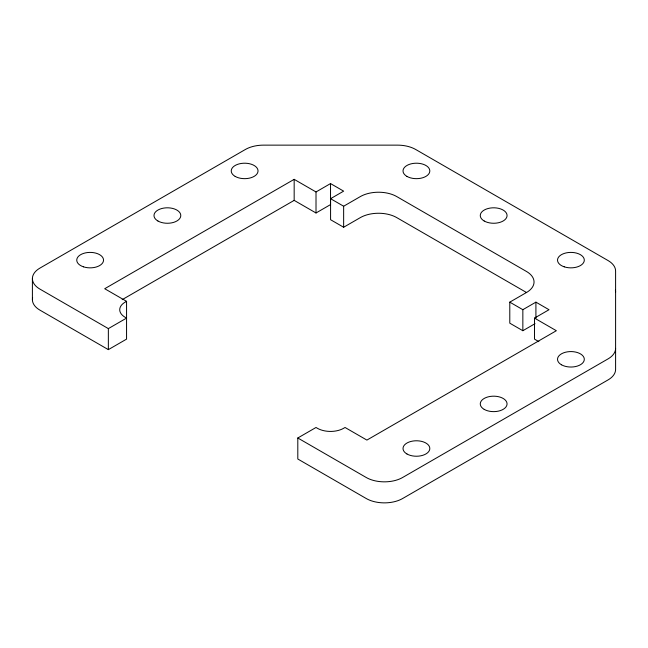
<?xml version="1.0" encoding="UTF-8"?>
<svg xmlns="http://www.w3.org/2000/svg" width="648" height="648" viewBox="0 0 648 648"><rect width="100%" height="100%" fill="white"/><g stroke="black" fill="none" stroke-linecap="round" stroke-linejoin="round"><path stroke-width="0.97" d="M330.577 198.685L343.643 206.226L360.345 196.579A25.75 14.864 0 0 1 396.754 196.579L526.492 271.48A25.75 14.864 0 0 1 526.492 292.507L396.754 217.606A25.75 14.864 0 0 0 360.345 217.606L343.643 227.246L330.577 219.713L330.577 198.685L343.643 191.144L330.529 183.578L316.013 191.954L294.168 179.342L104.709 288.725L126.563 301.336L126.563 339.123L108.354 349.637L39.941 310.141A25.75 14.864 0 0 1 32.619 297.683M122.172 299.668L294.168 200.37L316.013 212.981L330.529 204.598L330.529 183.578M126.563 301.336L125.105 302.179A18.541 10.7 0 0 0 125.153 317.285L126.563 318.103L108.354 328.609L39.941 289.113A25.75 14.864 0 0 1 39.941 268.094L245.373 149.486A25.75 14.864 0 0 1 263.574 145.136L397.483 145.136A25.75 14.864 0 0 1 415.692 149.486L608.059 260.553A25.75 14.864 0 0 1 615.6 271.058L615.6 369.401A25.75 14.864 0 0 1 608.059 379.914L402.635 498.515A25.75 14.864 0 0 1 366.217 498.515L297.805 459.011L297.805 437.991L316.013 427.478L317.423 428.296A18.541 10.7 0 0 0 343.594 428.32L345.044 427.478L366.898 440.089L556.349 330.715L534.503 318.103L534.503 339.123L538.869 341.65M535.037 323.676L522.847 330.715L509.79 323.174L509.79 302.146L526.492 292.507M509.79 302.146L522.847 309.687L535.912 302.146L549.018 309.72L534.503 318.103M297.805 437.991L366.217 477.487A25.75 14.864 0 0 0 402.635 477.487L608.059 358.887A25.75 14.864 0 0 0 615.6 348.373M535.912 302.146L535.912 318.168M522.847 309.687L522.847 330.715M343.643 206.226L343.643 227.246M316.013 191.954L316.013 212.981M294.168 179.342L294.168 200.37M108.354 328.609L108.354 349.637M32.4 278.6L32.4 299.627M615.381 290.142A25.75 14.864 0 0 1 615.6 292.086M157.926 221A13.389 7.727 0 0 0 180.33 217.534A13.389 7.727 0 0 0 163.928 208.065A13.389 7.727 0 0 0 157.926 221M235.175 176.402A13.389 7.727 0 0 0 257.572 172.935A13.389 7.727 0 0 0 241.178 163.466A13.389 7.727 0 0 0 235.175 176.402M406.952 176.402A13.389 7.727 0 0 0 429.357 172.935A13.389 7.727 0 0 0 412.954 163.466A13.389 7.727 0 0 0 406.952 176.402M484.202 221A13.389 7.727 0 0 0 506.606 217.534A13.389 7.727 0 0 0 490.204 208.065A13.389 7.727 0 0 0 484.202 221M564.222 266.822A13.389 7.727 0 0 0 584.302 260.132A13.389 7.727 0 0 0 564.222 253.433A13.389 7.727 0 0 0 564.222 266.822M561.452 364.775A13.389 7.727 0 0 0 583.848 361.309A13.389 7.727 0 0 0 567.454 351.84A13.389 7.727 0 0 0 561.452 364.775M484.202 409.374A13.389 7.727 0 0 0 506.598 405.907A13.389 7.727 0 0 0 490.204 396.438A13.389 7.727 0 0 0 484.202 409.374M406.952 453.973A13.389 7.727 0 0 0 429.357 450.506A13.389 7.727 0 0 0 412.954 441.037A13.389 7.727 0 0 0 406.952 453.973M83.454 266.822A13.389 7.727 0 0 0 103.534 260.132A13.389 7.727 0 0 0 83.454 253.433A13.389 7.727 0 0 0 83.454 266.822"/></g></svg>
